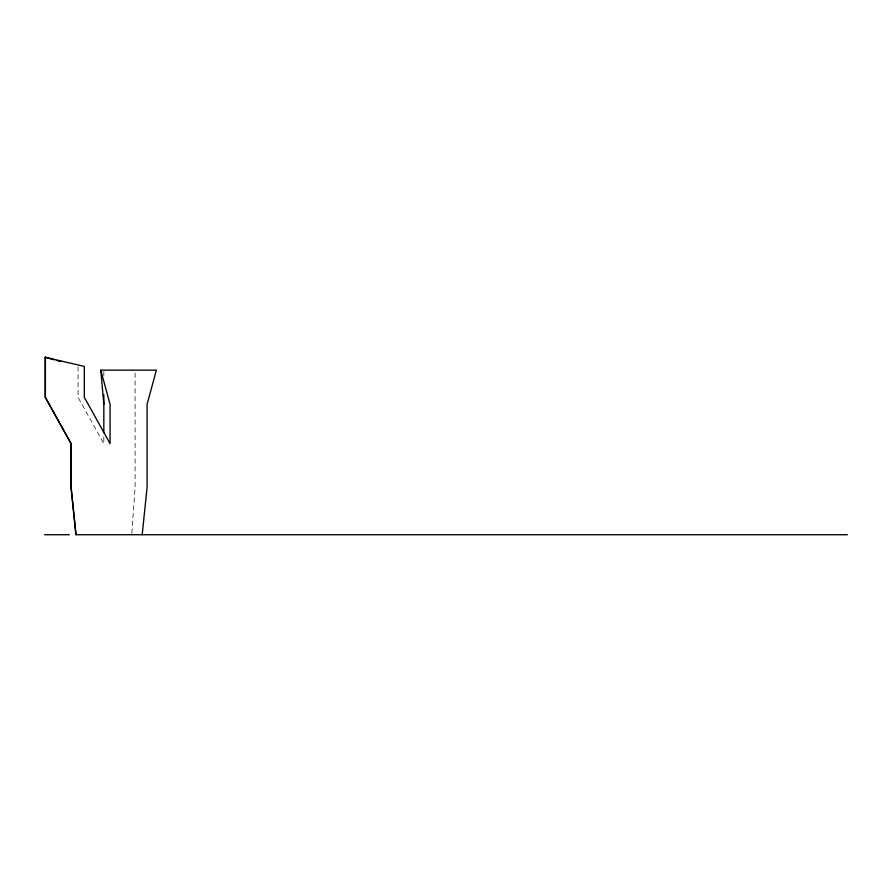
<?xml version="1.0" encoding="UTF-8"?>
<svg xmlns="http://www.w3.org/2000/svg" width="892" height="892" viewBox="0 0 892 892"><rect width="100%" height="100%" fill="white"/><g stroke="black" fill="none" stroke-linecap="round" stroke-linejoin="round"><path stroke-width="0.67" stroke-dasharray="4.46 3.34" d="M131.838 533.36L135.093 487.322L135.093 371.529M103.829 371.529L103.829 375.621M103.829 436.824L103.829 443.603L78.061 397.33L78.061 366.4"/><path stroke-width="1.34" d="M142.185 534.721L147.091 487.322L147.091 404.321L156.379 370.158L100.785 370.158L103.829 404.321M847.4 534.721L75.876 534.721L70.981 487.322L70.981 443.603L45.213 397.33L45.213 357.279L84.305 366.4L84.305 397.33L110.073 443.603L110.073 404.321L100.785 370.158M44.6 534.721L69.308 534.721M45.213 357.279L54.412 359.833M57.032 360.558L60.979 361.65M76.043 534.721L71.159 487.322L71.159 443.603L45.392 397.33L45.392 357.279M103.829 394.755L103.829 432.765"/></g></svg>
